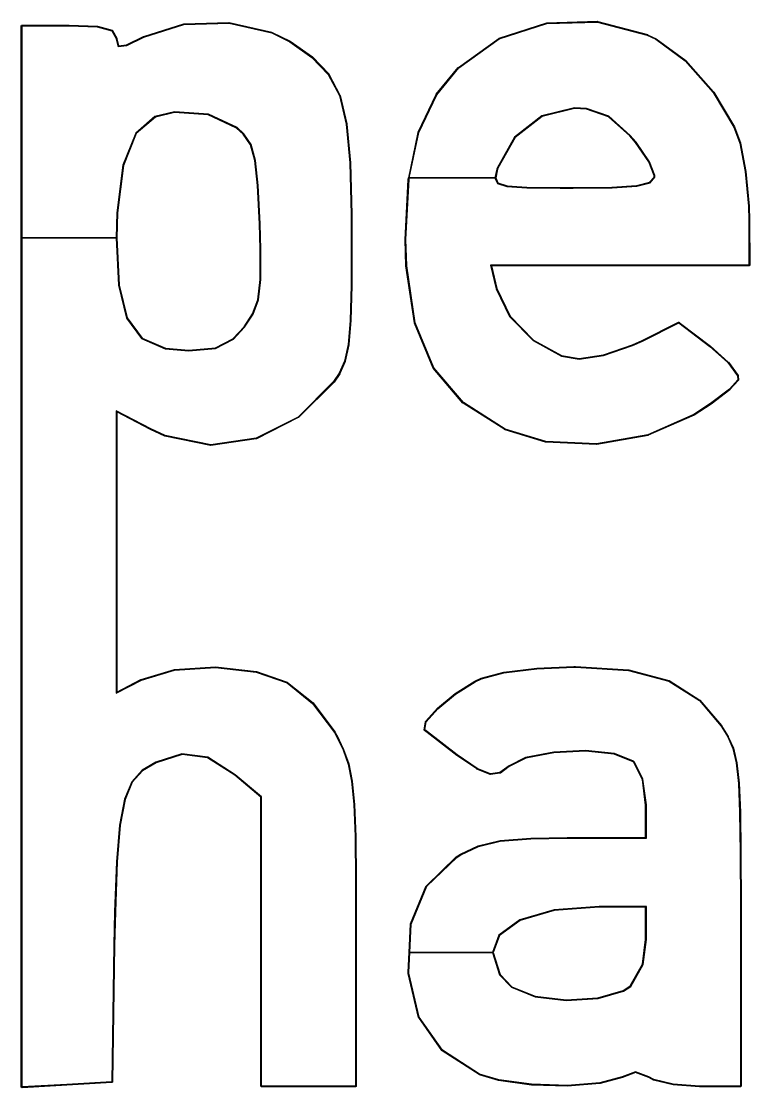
# Model space of a CAD drawing. Extents: x 0 to 360, y 0 to 265.
# Drawn here: x 253.8 to 259.11, y 75.11 to 82.89 of the extents above; entities that cross this region are included whole.
import ezdxf

# ---------------------------------------------------------------- set-up
doc = ezdxf.new("R2010")
doc.units = 0
doc.layers.add('BLACK', color=7, linetype='CONTINUOUS')

msp = doc.modelspace()

# ---------------------------------------------------------------- linework, layer by layer
at = {"layer": 'BLACK', "linetype": 'CONTINUOUS'}
for p, q in [((257.634, 82.8831), (258.004, 82.8933)), ((257.635, 82.8781), (258.004, 82.8883)), ((258.004, 82.8933), (258.005, 82.8931)), ((258.004, 82.8883), (258.367, 82.7912)), ((258.005, 82.8931), (258.006, 82.8932)), ((258.006, 82.8932), (258.368, 82.796)), ((253.799, 82.8607), (253.801, 82.8642)), ((253.799, 81.3121), (253.799, 82.8607)), ((253.801, 82.8642), (253.804, 82.8657)), ((253.804, 82.8657), (254.147, 82.8657)), ((253.804, 81.312), (253.804, 82.8607)), ((253.804, 82.8607), (254.147, 82.8607)), ((254.147, 82.8657), (254.148, 82.8656)), ((254.147, 82.8607), (254.353, 82.8525)), ((254.148, 82.8656), (254.148, 82.8657)), ((254.148, 82.8657), (254.354, 82.8575)), ((254.353, 82.8525), (254.46, 82.8236)), ((254.354, 82.8575), (254.354, 82.8573)), ((254.354, 82.8573), (254.355, 82.8574)), ((254.355, 82.8574), (254.461, 82.8284)), ((254.46, 82.8236), (254.491, 82.7671)), ((254.461, 82.8284), (254.461, 82.8284)), ((254.461, 82.8284), (254.461, 82.8284)), ((254.461, 82.8284), (254.463, 82.8272)), ((254.463, 82.8272), (254.464, 82.8261)), ((254.464, 82.8261), (254.464, 82.826)), ((254.464, 82.826), (254.464, 82.826)), ((254.464, 82.826), (254.495, 82.7695)), ((254.692, 82.782), (254.984, 82.8749)), ((254.693, 82.7772), (254.986, 82.8702)), ((254.984, 82.8749), (254.985, 82.8749)), ((254.985, 82.8749), (254.986, 82.8751)), ((254.986, 82.8751), (255.314, 82.8849)), ((254.986, 82.8702), (255.315, 82.8799)), ((255.314, 82.8849), (255.315, 82.8847)), ((255.315, 82.8847), (255.316, 82.8848)), ((255.315, 82.8799), (255.627, 82.8082)), ((255.316, 82.8848), (255.628, 82.8131)), ((255.627, 82.8082), (255.758, 82.7432)), ((255.628, 82.8131), (255.628, 82.8127)), ((255.628, 82.8127), (255.629, 82.8127)), ((255.629, 82.8127), (255.76, 82.7477)), ((257.285, 82.7696), (257.633, 82.8828)), ((257.287, 82.7648), (257.635, 82.8781)), ((257.633, 82.8828), (257.634, 82.8828)), ((257.634, 82.8828), (257.634, 82.8831)), ((254.491, 82.7671), (254.491, 82.7655)), ((254.491, 82.7655), (254.505, 82.7102)), ((254.495, 82.7695), (254.495, 82.7683)), ((254.495, 82.7683), (254.496, 82.7672)), ((254.496, 82.7672), (254.496, 82.7661)), ((254.496, 82.7661), (254.509, 82.7156)), ((254.567, 82.7213), (254.691, 82.7817)), ((254.568, 82.7165), (254.693, 82.7772)), ((254.691, 82.7817), (254.692, 82.7817)), ((254.692, 82.7817), (254.692, 82.782)), ((255.758, 82.7432), (255.92, 82.6299)), ((255.76, 82.7477), (255.761, 82.7474)), ((255.761, 82.7474), (255.761, 82.7473)), ((255.761, 82.7473), (255.923, 82.634)), ((256.988, 82.5569), (257.284, 82.7689)), ((256.991, 82.5528), (257.287, 82.7648)), ((257.284, 82.7689), (257.285, 82.7691)), ((257.285, 82.7691), (257.285, 82.7696)), ((258.367, 82.7912), (258.429, 82.7619)), ((258.368, 82.796), (258.368, 82.7957)), ((258.368, 82.7957), (258.369, 82.7957)), ((258.369, 82.7957), (258.431, 82.7664)), ((258.429, 82.7619), (258.644, 82.6042)), ((258.431, 82.7664), (258.431, 82.7661)), ((258.431, 82.7661), (258.432, 82.766)), ((258.432, 82.766), (258.647, 82.6083)), ((254.505, 82.7102), (254.568, 82.7165)), ((254.509, 82.7156), (254.567, 82.7213)), ((255.92, 82.6299), (256.039, 82.5064)), ((255.923, 82.634), (255.924, 82.6336)), ((255.924, 82.6336), (255.924, 82.6334)), ((255.924, 82.6334), (256.042, 82.5099)), ((258.644, 82.6042), (258.847, 82.3741)), ((258.647, 82.6083), (258.647, 82.6078)), ((258.647, 82.6078), (258.648, 82.6076)), ((258.648, 82.6076), (258.851, 82.3775)), ((256.039, 82.5064), (256.12, 82.3513)), ((256.042, 82.5099), (256.043, 82.5092)), ((256.043, 82.5092), (256.043, 82.5087)), ((256.043, 82.5087), (256.124, 82.3536)), ((256.827, 82.3605), (256.987, 82.556)), ((256.831, 82.3574), (256.991, 82.5528)), ((256.987, 82.556), (256.988, 82.5563)), ((256.988, 82.5563), (256.988, 82.5569)), ((256.12, 82.3513), (256.17, 82.1433)), ((256.124, 82.3536), (256.124, 82.353)), ((256.124, 82.353), (256.125, 82.3525)), ((256.125, 82.3525), (256.175, 82.1444)), ((256.696, 82.0841), (256.827, 82.3595)), ((256.7, 82.082), (256.831, 82.3574)), ((256.827, 82.3599), (256.827, 82.3605)), ((256.827, 82.3595), (256.827, 82.3599)), ((258.847, 82.3741), (258.999, 82.1208)), ((258.851, 82.3775), (258.851, 82.377)), ((258.851, 82.377), (258.852, 82.3767)), ((258.852, 82.3767), (259.004, 82.1233)), ((254.774, 82.1978), (254.634, 82.0773)), ((254.777, 82.1933), (254.638, 82.0743)), ((254.916, 82.2318), (254.774, 82.1978)), ((254.917, 82.2267), (254.777, 82.1933)), ((255.164, 82.2159), (254.916, 82.2318)), ((255.163, 82.2109), (254.917, 82.2267)), ((255.37, 82.1132), (255.163, 82.2109)), ((255.373, 82.1174), (255.164, 82.2159)), ((257.598, 82.2037), (257.399, 82.0484)), ((257.6, 82.1991), (257.403, 82.045)), ((257.836, 82.2616), (257.598, 82.2037)), ((257.836, 82.2565), (257.6, 82.1991)), ((257.924, 82.2569), (257.836, 82.2616)), ((257.923, 82.252), (257.836, 82.2565)), ((258.084, 82.1972), (257.923, 82.252)), ((258.087, 82.2016), (257.924, 82.2569)), ((258.239, 82.0574), (258.084, 82.1972)), ((258.243, 82.0609), (258.087, 82.2016)), ((255.419, 82.0689), (255.37, 82.1132)), ((255.423, 82.0722), (255.373, 82.1174)), ((256.17, 82.1433), (256.197, 81.861)), ((256.175, 82.1444), (256.175, 82.1441)), ((256.175, 82.1441), (256.175, 82.1437)), ((256.175, 82.1437), (256.202, 81.8614)), ((258.999, 82.1208), (259.043, 82.0043)), ((259.004, 82.1233), (259.004, 82.1229)), ((259.004, 82.1229), (259.004, 82.1225)), ((259.004, 82.1225), (259.047, 82.006)), ((254.634, 82.0773), (254.54, 81.8427)), ((254.638, 82.0743), (254.545, 81.8414)), ((255.472, 81.9919), (255.419, 82.0689)), ((255.476, 81.9941), (255.423, 82.0722)), ((256.626, 81.7515), (256.696, 82.083)), ((256.63, 81.7505), (256.7, 82.082)), ((256.696, 82.0835), (256.696, 82.0841)), ((256.696, 82.083), (256.696, 82.0835)), ((257.399, 82.0484), (257.272, 81.8227)), ((257.403, 82.045), (257.277, 81.8207)), ((258.281, 82.0081), (258.239, 82.0574)), ((258.285, 82.0111), (258.243, 82.0609)), ((255.504, 81.8768), (255.472, 81.9919)), ((255.509, 81.8778), (255.476, 81.9941)), ((258.379, 81.8667), (258.281, 82.0081)), ((258.383, 81.869), (258.285, 82.0111)), ((259.043, 82.0043), (259.082, 81.7962)), ((259.047, 82.006), (259.047, 82.0056)), ((259.047, 82.0056), (259.048, 82.0052)), ((259.048, 82.0052), (259.087, 81.7971)), ((255.523, 81.694), (255.504, 81.8768)), ((255.528, 81.6944), (255.509, 81.8778)), ((254.54, 81.8427), (254.495, 81.4958)), ((254.545, 81.8414), (254.5, 81.4954)), ((256.197, 81.861), (256.206, 81.4831)), ((256.202, 81.8614), (256.202, 81.8613)), ((256.202, 81.8613), (256.202, 81.8611)), ((256.202, 81.8611), (256.211, 81.4832)), ((257.27, 81.8154), (257.255, 81.7505)), ((257.275, 81.8141), (257.261, 81.751)), ((257.272, 81.8227), (257.27, 81.8154)), ((257.277, 81.8207), (257.275, 81.8141)), ((258.417, 81.7669), (258.379, 81.8667)), ((258.422, 81.7676), (258.383, 81.869)), ((259.082, 81.7962), (259.106, 81.5447)), ((259.087, 81.7971), (259.087, 81.7969)), ((259.087, 81.7969), (259.087, 81.7967)), ((259.087, 81.7967), (259.111, 81.5452)), ((256.601, 81.3009), (256.623, 81.738)), ((256.606, 81.3007), (256.628, 81.7378)), ((256.623, 81.7388), (256.625, 81.751)), ((256.623, 81.7384), (256.623, 81.7388)), ((256.623, 81.738), (256.623, 81.7384)), ((256.625, 81.751), (256.626, 81.7515)), ((256.625, 81.751), (257.261, 81.751)), ((257.261, 81.751), (256.625, 81.751)), ((256.628, 81.7378), (256.63, 81.7505)), ((256.63, 81.7505), (257.255, 81.7505)), ((257.255, 81.7505), (256.63, 81.7505)), ((257.255, 81.7505), (257.273, 81.7095)), ((257.261, 81.751), (257.276, 81.7136)), ((258.289, 81.6956), (258.384, 81.7195)), ((258.384, 81.7195), (258.416, 81.7569)), ((258.387, 81.715), (258.421, 81.7548)), ((258.416, 81.7569), (258.417, 81.7669)), ((258.421, 81.7548), (258.422, 81.7676)), ((255.536, 81.4149), (255.523, 81.694)), ((255.541, 81.4151), (255.528, 81.6944)), ((257.273, 81.7095), (257.343, 81.6869)), ((257.276, 81.7136), (257.344, 81.6919)), ((257.343, 81.6869), (257.489, 81.6772)), ((257.344, 81.6919), (257.489, 81.6822)), ((257.489, 81.6822), (257.732, 81.68)), ((257.489, 81.6772), (257.732, 81.675)), ((257.732, 81.68), (257.825, 81.6799)), ((257.732, 81.675), (257.825, 81.6749)), ((257.825, 81.6799), (258.109, 81.6833)), ((257.825, 81.6749), (258.11, 81.6783)), ((258.109, 81.6833), (258.289, 81.6956)), ((258.11, 81.6783), (258.29, 81.6906)), ((258.29, 81.6906), (258.387, 81.715)), ((254.495, 81.4958), (254.491, 81.312)), ((254.5, 81.4954), (254.496, 81.3121)), ((259.106, 81.5447), (259.108, 81.4409)), ((259.111, 81.5452), (259.111, 81.545)), ((259.111, 81.545), (259.111, 81.5449)), ((259.111, 81.5449), (259.113, 81.441)), ((255.542, 81.2296), (255.536, 81.4149)), ((255.547, 81.2297), (255.541, 81.4151)), ((256.206, 81.4831), (256.207, 81.3206)), ((256.211, 81.4832), (256.211, 81.4831)), ((256.211, 81.4831), (256.211, 81.4831)), ((256.211, 81.4831), (256.212, 81.3206)), ((259.108, 81.4409), (259.109, 81.1133)), ((259.113, 81.441), (259.113, 81.441)), ((259.113, 81.441), (259.113, 81.4409)), ((259.113, 81.4409), (259.114, 81.1133)), ((253.799, 75.1156), (253.799, 81.3121)), ((253.799, 81.3121), (254.496, 81.3121)), ((254.496, 81.3121), (253.799, 81.3121)), ((253.804, 75.1156), (253.804, 81.312)), ((253.804, 81.312), (254.491, 81.312)), ((254.491, 81.312), (253.804, 81.312)), ((254.491, 81.312), (254.508, 80.9666)), ((254.496, 81.3121), (254.513, 80.9673)), ((256.207, 81.3206), (256.205, 80.9646)), ((256.212, 81.3206), (256.21, 80.9645)), ((256.212, 81.3206), (256.212, 81.3206)), ((256.212, 81.3206), (256.212, 81.3206)), ((256.601, 81.3007), (256.601, 81.3009)), ((256.601, 81.3005), (256.601, 81.3007)), ((256.606, 81.1098), (256.601, 81.3005)), ((256.611, 81.1099), (256.606, 81.3007)), ((255.542, 81.0086), (255.542, 81.2296)), ((255.547, 81.0083), (255.547, 81.2297)), ((256.607, 81.1095), (256.606, 81.1098)), ((256.606, 81.1092), (256.607, 81.1095)), ((256.668, 80.6923), (256.606, 81.1092)), ((256.673, 80.693), (256.611, 81.1099)), ((259.109, 81.1133), (257.223, 81.1133)), ((257.223, 81.1133), (257.263, 80.9416)), ((259.109, 81.1083), (257.229, 81.1083)), ((257.229, 81.1083), (257.268, 80.9433)), ((259.111, 81.109), (259.109, 81.1083)), ((259.109, 81.1083), (259.109, 81.1083)), ((259.109, 81.1083), (259.109, 81.1083)), ((259.112, 81.1097), (259.111, 81.109)), ((259.113, 81.1116), (259.112, 81.1097)), ((259.112, 81.1097), (259.112, 81.1097)), ((259.112, 81.1097), (259.112, 81.1097)), ((259.114, 81.1133), (259.113, 81.1116)), ((259.114, 81.1133), (259.114, 81.1133)), ((259.114, 81.1133), (259.114, 81.1133)), ((254.508, 80.9666), (254.567, 80.7268)), ((254.513, 80.9673), (254.572, 80.7289)), ((255.525, 80.8618), (255.542, 81.0086)), ((255.53, 80.8606), (255.547, 81.0083)), ((256.205, 80.9646), (256.198, 80.7101)), ((256.21, 80.9644), (256.203, 80.71)), ((256.21, 80.9645), (256.21, 80.9645)), ((256.21, 80.9645), (256.21, 80.9644)), ((257.263, 80.9416), (257.362, 80.7387)), ((257.268, 80.9433), (257.366, 80.7416)), ((255.487, 80.7575), (255.525, 80.8618)), ((255.492, 80.7552), (255.53, 80.8606)), ((254.567, 80.7268), (254.677, 80.5776)), ((254.572, 80.7289), (254.681, 80.5816)), ((255.424, 80.6637), (255.487, 80.7575)), ((255.428, 80.6606), (255.492, 80.7552)), ((256.198, 80.7101), (256.184, 80.534)), ((256.203, 80.7097), (256.189, 80.5336)), ((256.203, 80.71), (256.203, 80.7098)), ((256.203, 80.7098), (256.203, 80.7097)), ((257.362, 80.7387), (257.534, 80.5632)), ((257.366, 80.7416), (257.537, 80.5673)), ((255.343, 80.5767), (255.424, 80.6637)), ((255.347, 80.5727), (255.428, 80.6606)), ((256.668, 80.6917), (256.668, 80.6923)), ((256.668, 80.6911), (256.668, 80.6917)), ((256.804, 80.3624), (256.668, 80.6911)), ((256.809, 80.3643), (256.673, 80.693)), ((258.329, 80.564), (258.595, 80.6968)), ((258.331, 80.5595), (258.597, 80.6923)), ((258.595, 80.6968), (258.596, 80.6968)), ((258.596, 80.6968), (258.596, 80.6973)), ((258.596, 80.6973), (258.598, 80.697)), ((258.597, 80.6923), (258.824, 80.5193)), ((258.598, 80.697), (258.599, 80.697)), ((258.599, 80.697), (258.599, 80.6965)), ((258.599, 80.6965), (258.6, 80.6963)), ((258.6, 80.6963), (258.827, 80.5232)), ((254.677, 80.5776), (254.848, 80.5039)), ((254.681, 80.5816), (254.85, 80.5088)), ((255.215, 80.511), (255.343, 80.5767)), ((255.217, 80.5061), (255.347, 80.5727)), ((257.534, 80.5632), (257.74, 80.4502)), ((257.537, 80.5673), (257.741, 80.455)), ((258.258, 80.5313), (258.329, 80.564)), ((258.259, 80.5267), (258.331, 80.5595)), ((254.848, 80.5039), (255.021, 80.4892)), ((254.85, 80.5088), (255.021, 80.4942)), ((255.021, 80.4942), (255.215, 80.511)), ((255.021, 80.4892), (255.217, 80.5061)), ((256.184, 80.534), (256.158, 80.4131)), ((256.189, 80.533), (256.163, 80.4121)), ((256.189, 80.5336), (256.189, 80.5333)), ((256.189, 80.5333), (256.189, 80.533)), ((258.047, 80.4601), (258.258, 80.5313)), ((258.048, 80.4553), (258.259, 80.5267)), ((258.824, 80.5193), (258.955, 80.4022)), ((258.827, 80.5232), (258.827, 80.5231)), ((258.827, 80.5231), (258.827, 80.523)), ((258.827, 80.523), (258.958, 80.406)), ((256.158, 80.4131), (256.119, 80.3242)), ((256.163, 80.4111), (256.124, 80.3222)), ((256.163, 80.4121), (256.163, 80.4116)), ((256.163, 80.4116), (256.163, 80.4111)), ((257.74, 80.4502), (257.87, 80.4268)), ((257.741, 80.455), (257.87, 80.4319)), ((257.87, 80.4319), (258.047, 80.4601)), ((257.87, 80.4268), (258.048, 80.4553)), ((258.955, 80.4022), (259.024, 80.3056)), ((258.958, 80.406), (258.958, 80.4055)), ((258.958, 80.4055), (258.959, 80.4052)), ((258.959, 80.4052), (259.029, 80.3086)), ((256.119, 80.3242), (256.078, 80.2635)), ((256.123, 80.3214), (256.082, 80.2607)), ((256.124, 80.3222), (256.123, 80.3219)), ((256.123, 80.3219), (256.123, 80.3214)), ((256.804, 80.3618), (256.804, 80.3624)), ((256.805, 80.3611), (256.804, 80.3618)), ((257.021, 80.107), (256.805, 80.3611)), ((257.025, 80.1103), (256.809, 80.3643)), ((256.078, 80.2635), (255.818, 80.0054)), ((256.082, 80.26), (255.822, 80.0019)), ((256.082, 80.2607), (256.082, 80.2605)), ((256.082, 80.2605), (256.082, 80.26)), ((259.028, 80.2773), (258.966, 80.2086)), ((259.032, 80.2739), (258.97, 80.2052)), ((259.024, 80.3056), (259.028, 80.2773)), ((259.029, 80.3086), (259.029, 80.3074)), ((259.029, 80.3074), (259.029, 80.3063)), ((259.029, 80.3063), (259.033, 80.2779)), ((259.033, 80.2775), (259.032, 80.2759)), ((259.032, 80.2759), (259.032, 80.2742)), ((259.032, 80.2742), (259.032, 80.2741)), ((259.032, 80.2741), (259.032, 80.2739)), ((259.033, 80.2779), (259.033, 80.2777)), ((259.033, 80.2777), (259.033, 80.2775)), ((258.966, 80.2086), (258.829, 80.1042)), ((258.969, 80.2046), (258.832, 80.1002)), ((258.97, 80.2052), (258.969, 80.205)), ((258.969, 80.205), (258.969, 80.2046)), ((257.022, 80.1067), (257.021, 80.107)), ((257.023, 80.106), (257.022, 80.1067)), ((257.328, 79.9131), (257.023, 80.106)), ((257.33, 79.9173), (257.025, 80.1103)), ((258.829, 80.1042), (258.706, 80.0227)), ((258.832, 80.1), (258.708, 80.0185)), ((258.832, 80.1002), (258.832, 80.1001)), ((258.832, 80.1001), (258.832, 80.1)), ((254.743, 79.9188), (254.491, 80.0503)), ((254.491, 80.0503), (254.491, 77.9897)), ((254.741, 79.9144), (254.496, 80.0421)), ((254.496, 80.0421), (254.496, 77.9979)), ((258.706, 80.0227), (258.372, 79.8763)), ((258.708, 80.0181), (258.374, 79.8717)), ((258.708, 80.0185), (258.708, 80.0184)), ((258.708, 80.0184), (258.708, 80.0181)), ((255.818, 80.0054), (255.512, 79.8502)), ((255.82, 80.001), (255.514, 79.8457)), ((255.821, 80.0016), (255.82, 80.001)), ((255.822, 80.0019), (255.821, 80.0016)), ((254.741, 79.9143), (254.741, 79.9144)), ((254.741, 79.9144), (254.741, 79.9144)), ((254.846, 79.8665), (254.741, 79.9143)), ((254.848, 79.8711), (254.743, 79.9188)), ((254.847, 79.8665), (254.846, 79.8665)), ((254.847, 79.8662), (254.847, 79.8665)), ((255.18, 79.7986), (254.847, 79.8662)), ((255.181, 79.8035), (254.848, 79.8711)), ((257.328, 79.913), (257.328, 79.9131)), ((257.329, 79.9125), (257.328, 79.913)), ((257.625, 79.8224), (257.329, 79.9125)), ((257.626, 79.8272), (257.33, 79.9173)), ((258.372, 79.8763), (257.997, 79.81)), ((258.373, 79.8713), (257.998, 79.8051)), ((258.374, 79.8717), (258.373, 79.8717)), ((258.373, 79.8717), (258.373, 79.8713)), ((255.181, 79.7988), (255.18, 79.7986)), ((255.512, 79.8502), (255.181, 79.8035)), ((255.182, 79.7985), (255.181, 79.7988)), ((255.512, 79.8452), (255.182, 79.7985)), ((255.513, 79.8457), (255.512, 79.8452)), ((255.514, 79.8457), (255.513, 79.8457)), ((257.626, 79.8222), (257.625, 79.8225)), ((257.625, 79.8225), (257.625, 79.8224)), ((257.997, 79.81), (257.626, 79.8272)), ((257.997, 79.805), (257.626, 79.8222)), ((257.998, 79.8052), (257.997, 79.805)), ((257.998, 79.8051), (257.998, 79.8052)), ((254.673, 78.0897), (254.916, 78.1633)), ((254.675, 78.0849), (254.917, 78.1586)), ((254.916, 78.1633), (254.917, 78.1633)), ((254.917, 78.1635), (255.215, 78.1824)), ((254.917, 78.1586), (255.216, 78.1774)), ((254.917, 78.1633), (254.917, 78.1635)), ((255.215, 78.1824), (255.216, 78.1823)), ((255.216, 78.1823), (255.216, 78.1824)), ((255.216, 78.1824), (255.514, 78.1475)), ((255.216, 78.1774), (255.513, 78.1426)), ((255.513, 78.1426), (255.738, 78.0643)), ((255.514, 78.1475), (255.514, 78.1473)), ((255.514, 78.1473), (255.515, 78.1473)), ((255.515, 78.1473), (255.74, 78.069)), ((257.155, 78.0999), (257.32, 78.1424)), ((257.32, 78.1425), (257.561, 78.1728)), ((257.32, 78.1423), (257.32, 78.1425)), ((257.32, 78.1424), (257.32, 78.1423)), ((257.321, 78.1375), (257.562, 78.1678)), ((257.561, 78.1728), (257.83, 78.185)), ((257.561, 78.1728), (257.561, 78.1727)), ((257.561, 78.1727), (257.561, 78.1728)), ((257.562, 78.1678), (257.831, 78.18)), ((257.83, 78.185), (257.83, 78.1849)), ((257.83, 78.1849), (257.83, 78.185)), ((257.83, 78.185), (257.843, 78.185)), ((257.831, 78.18), (257.843, 78.18)), ((257.843, 78.1849), (257.843, 78.185)), ((257.843, 78.185), (258.23, 78.1609)), ((257.843, 78.185), (257.843, 78.1849)), ((257.843, 78.18), (258.23, 78.1559)), ((258.23, 78.1609), (258.231, 78.1607)), ((258.23, 78.1559), (258.524, 78.0776)), ((258.231, 78.1607), (258.231, 78.1607)), ((258.231, 78.1607), (258.525, 78.0824)), ((254.491, 77.9897), (254.675, 78.0849)), ((254.496, 77.9979), (254.672, 78.0893)), ((254.672, 78.0893), (254.673, 78.0894)), ((254.673, 78.0894), (254.673, 78.0897)), ((255.738, 78.0643), (255.925, 77.9152)), ((255.74, 78.069), (255.741, 78.0685)), ((255.741, 78.0685), (255.741, 78.0682)), ((255.741, 78.0682), (255.928, 77.9192)), ((256.966, 77.988), (257.109, 78.0781)), ((256.968, 77.9837), (257.112, 78.0738)), ((257.109, 78.0783), (257.154, 78.0996)), ((257.109, 78.0781), (257.109, 78.0783)), ((257.109, 78.0781), (257.109, 78.0781)), ((257.112, 78.0738), (257.157, 78.0951)), ((257.154, 78.0996), (257.155, 78.0996)), ((257.155, 78.0996), (257.155, 78.0999)), ((257.157, 78.0951), (257.321, 78.1375)), ((258.524, 78.0776), (258.747, 77.9356)), ((258.525, 78.0824), (258.525, 78.0819)), ((258.525, 78.0819), (258.526, 78.0818)), ((258.526, 78.0818), (258.75, 77.9398)), ((256.835, 77.8805), (256.965, 77.9876)), ((256.839, 77.8767), (256.968, 77.9837)), ((256.965, 77.9877), (256.966, 77.988)), ((256.965, 77.9876), (256.965, 77.9877)), ((255.925, 77.9152), (256.084, 77.7019)), ((255.928, 77.9192), (255.928, 77.9186)), ((255.928, 77.9186), (255.929, 77.9182)), ((255.929, 77.9182), (256.088, 77.7049)), ((258.747, 77.9356), (258.905, 77.7496)), ((258.75, 77.9398), (258.75, 77.9392)), ((258.75, 77.9392), (258.751, 77.9388)), ((258.751, 77.9388), (258.909, 77.7528)), ((256.749, 77.7836), (256.835, 77.88)), ((256.753, 77.7803), (256.839, 77.8767)), ((256.835, 77.8802), (256.835, 77.8805)), ((256.835, 77.88), (256.835, 77.8802)), ((256.738, 77.7232), (256.748, 77.7812)), ((256.743, 77.7224), (256.753, 77.7803)), ((256.748, 77.7812), (256.749, 77.7823)), ((256.749, 77.7823), (256.749, 77.7836)), ((258.905, 77.7496), (258.954, 77.6702)), ((258.909, 77.7528), (258.909, 77.7525)), ((258.909, 77.7525), (258.909, 77.7522)), ((258.909, 77.7522), (258.958, 77.6729)), ((256.084, 77.7019), (256.096, 77.68)), ((256.088, 77.7049), (256.088, 77.7046)), ((256.088, 77.7046), (256.089, 77.7043)), ((256.089, 77.7043), (256.1, 77.6824)), ((256.096, 77.68), (256.147, 77.5769)), ((256.1, 77.6824), (256.101, 77.6823)), ((256.101, 77.6823), (256.101, 77.6822)), ((256.101, 77.6822), (256.151, 77.5791)), ((256.738, 77.7225), (256.738, 77.7232)), ((256.738, 77.7218), (256.738, 77.7225)), ((256.739, 77.7207), (256.738, 77.7218)), ((256.739, 77.7195), (256.739, 77.7207)), ((256.739, 77.7191), (256.739, 77.7195)), ((256.74, 77.7184), (256.739, 77.7191)), ((256.76, 77.7028), (256.74, 77.7184)), ((256.763, 77.7067), (256.743, 77.7224)), ((256.76, 77.7027), (256.76, 77.7028)), ((256.76, 77.7028), (256.76, 77.7028)), ((256.977, 77.5356), (256.76, 77.7027)), ((256.98, 77.5396), (256.763, 77.7067)), ((258.958, 77.6729), (258.958, 77.6725)), ((258.958, 77.6725), (258.958, 77.6722)), ((258.958, 77.6722), (258.995, 77.5891)), ((258.954, 77.6702), (258.99, 77.5871)), ((254.971, 77.5472), (254.781, 77.4867)), ((254.972, 77.5421), (254.783, 77.4821)), ((255.16, 77.5237), (254.971, 77.5472)), ((255.158, 77.5189), (254.972, 77.5421)), ((255.357, 77.3904), (255.158, 77.5189)), ((255.36, 77.3945), (255.16, 77.5237)), ((256.147, 77.5769), (256.184, 77.4729)), ((256.151, 77.5791), (256.151, 77.5788)), ((256.151, 77.5788), (256.151, 77.5786)), ((256.151, 77.5786), (256.188, 77.4746)), ((256.978, 77.5356), (256.977, 77.5356)), ((256.978, 77.5354), (256.978, 77.5356)), ((257.123, 77.4369), (256.978, 77.5354)), ((257.126, 77.441), (256.98, 77.5396)), ((257.479, 77.5196), (257.358, 77.459)), ((257.685, 77.56), (257.479, 77.5196)), ((257.685, 77.5551), (257.481, 77.5149)), ((257.917, 77.5705), (257.685, 77.56)), ((257.917, 77.5655), (257.685, 77.5551)), ((258.127, 77.5492), (257.917, 77.5705)), ((258.125, 77.5443), (257.917, 77.5655)), ((258.263, 77.4899), (258.125, 77.5443)), ((258.266, 77.4942), (258.127, 77.5492)), ((258.99, 77.5871), (259.015, 77.4807)), ((258.995, 77.5891), (258.995, 77.5886)), ((258.995, 77.5886), (258.995, 77.5883)), ((258.995, 77.5883), (259.02, 77.4819)), ((254.781, 77.4867), (254.68, 77.4275)), ((254.783, 77.4821), (254.683, 77.4236)), ((256.184, 77.4729), (256.209, 77.347)), ((256.188, 77.4746), (256.188, 77.4742)), ((256.188, 77.4742), (256.188, 77.4739)), ((256.188, 77.4739), (256.214, 77.3479)), ((257.222, 77.4012), (257.126, 77.441)), ((257.358, 77.459), (257.292, 77.4105)), ((257.36, 77.4548), (257.295, 77.4065)), ((257.481, 77.5149), (257.36, 77.4548)), ((258.269, 77.4844), (258.263, 77.4899)), ((258.273, 77.4875), (258.266, 77.4942)), ((258.331, 77.3602), (258.269, 77.4844)), ((258.335, 77.3617), (258.273, 77.4875)), ((259.015, 77.4807), (259.032, 77.3317)), ((259.02, 77.4819), (259.02, 77.4816)), ((259.02, 77.4816), (259.02, 77.4813)), ((259.02, 77.4813), (259.037, 77.3323)), ((254.68, 77.4275), (254.605, 77.3432)), ((254.683, 77.4236), (254.609, 77.3405)), ((255.547, 77.2306), (255.357, 77.3904)), ((255.552, 77.2329), (255.36, 77.3945)), ((257.124, 77.4368), (257.123, 77.4369)), ((257.124, 77.4364), (257.124, 77.4368)), ((257.22, 77.3966), (257.124, 77.4364)), ((257.221, 77.3966), (257.22, 77.3966)), ((257.223, 77.3963), (257.221, 77.3966)), ((257.292, 77.4105), (257.222, 77.4012)), ((257.292, 77.4055), (257.223, 77.3963)), ((257.293, 77.4062), (257.292, 77.4055)), ((257.295, 77.4065), (257.293, 77.4062)), ((258.355, 77.1736), (258.331, 77.3602)), ((258.36, 77.1739), (258.335, 77.3617)), ((254.605, 77.3432), (254.551, 77.2157)), ((254.609, 77.3405), (254.556, 77.2142)), ((256.209, 77.347), (256.225, 77.1779)), ((256.214, 77.3479), (256.214, 77.3477)), ((256.214, 77.3477), (256.214, 77.3474)), ((256.214, 77.3474), (256.23, 77.1783)), ((259.032, 77.3317), (259.041, 77.1206)), ((259.037, 77.3323), (259.037, 77.3321)), ((259.037, 77.3321), (259.037, 77.332)), ((259.037, 77.332), (259.046, 77.1208)), ((254.551, 77.2157), (254.515, 77.0271)), ((254.556, 77.2142), (254.52, 77.0264)), ((255.547, 75.1221), (255.547, 77.2306)), ((255.552, 75.1221), (255.552, 77.2329)), ((256.225, 77.1779), (256.234, 76.9445)), ((256.23, 77.1783), (256.23, 77.1782)), ((256.23, 77.1782), (256.23, 77.1781)), ((256.23, 77.1781), (256.239, 76.9447)), ((258.355, 76.9369), (258.355, 77.1736)), ((258.36, 76.9319), (258.36, 77.1739)), ((259.041, 77.1206), (259.045, 76.8279)), ((259.046, 77.1208), (259.046, 77.1208)), ((259.046, 77.1208), (259.046, 77.1207)), ((259.046, 77.1207), (259.05, 76.828)), ((254.515, 77.0271), (254.493, 76.7594)), ((254.52, 77.0264), (254.498, 76.7592)), ((256.234, 76.9445), (256.237, 76.6256)), ((256.239, 76.9447), (256.239, 76.9446)), ((256.239, 76.9446), (256.239, 76.9445)), ((256.239, 76.9445), (256.242, 76.6257)), ((257.133, 76.8766), (257.293, 76.9141)), ((257.135, 76.8717), (257.294, 76.9093)), ((257.293, 76.9141), (257.294, 76.9141)), ((257.294, 76.9142), (257.517, 76.9325)), ((257.294, 76.9093), (257.518, 76.9275)), ((257.294, 76.9141), (257.294, 76.9142)), ((257.517, 76.9325), (257.783, 76.9367)), ((257.517, 76.9325), (257.517, 76.9324)), ((257.517, 76.9324), (257.517, 76.9325)), ((257.518, 76.9275), (257.783, 76.9317)), ((257.783, 76.9367), (258.355, 76.9369)), ((257.783, 76.9367), (257.783, 76.9367)), ((257.783, 76.9367), (257.783, 76.9367)), ((257.783, 76.9317), (258.36, 76.9319)), ((257.003, 76.8142), (257.132, 76.8762)), ((257.006, 76.8097), (257.135, 76.8717)), ((257.132, 76.8762), (257.133, 76.8762)), ((257.133, 76.8762), (257.133, 76.8766)), ((259.045, 76.8279), (259.046, 76.4343)), ((259.05, 76.828), (259.05, 76.828)), ((259.05, 76.828), (259.05, 76.828)), ((259.05, 76.828), (259.051, 76.4343)), ((254.493, 76.7594), (254.48, 76.3946)), ((254.498, 76.7592), (254.485, 76.3945)), ((256.755, 76.5848), (256.972, 76.7942)), ((256.758, 76.5812), (256.976, 76.7906)), ((256.972, 76.7942), (256.973, 76.7944)), ((256.973, 76.7948), (257.003, 76.8139)), ((256.973, 76.7944), (256.973, 76.7948)), ((256.976, 76.7906), (257.006, 76.8097)), ((257.003, 76.8139), (257.003, 76.8142)), ((257.003, 76.8139), (257.003, 76.8139)), ((256.237, 76.6256), (256.238, 76.2668)), ((256.242, 76.6257), (256.242, 76.6257)), ((256.242, 76.6257), (256.242, 76.6257)), ((256.242, 76.6257), (256.243, 76.2669)), ((256.638, 76.3061), (256.754, 76.5831)), ((256.754, 76.5831), (256.755, 76.5838)), ((256.755, 76.5838), (256.755, 76.5848)), ((256.643, 76.3042), (256.758, 76.5812)), ((258.015, 76.4327), (257.687, 76.4074)), ((258.015, 76.4277), (257.688, 76.4025)), ((258.36, 76.4327), (258.015, 76.4327)), ((258.355, 76.4277), (258.015, 76.4277)), ((258.355, 76.193), (258.355, 76.4277)), ((258.36, 76.1927), (258.36, 76.4327)), ((259.046, 76.4343), (259.046, 76.3298)), ((259.051, 76.4343), (259.051, 76.4343)), ((259.051, 76.4343), (259.051, 76.4343)), ((259.051, 76.4343), (259.051, 76.3298)), ((254.48, 76.3946), (254.475, 76.1518)), ((254.485, 76.3945), (254.48, 76.1518)), ((257.687, 76.4074), (257.438, 76.3359)), ((257.688, 76.4025), (257.44, 76.3313)), ((256.628, 76.0964), (256.638, 76.3044)), ((256.633, 76.0962), (256.643, 76.3042)), ((256.638, 76.3052), (256.638, 76.3061)), ((256.638, 76.3044), (256.638, 76.3052)), ((257.438, 76.3359), (257.283, 76.2244)), ((257.44, 76.3313), (257.288, 76.2212)), ((259.046, 76.3298), (259.046, 75.1221)), ((259.051, 76.3298), (259.051, 75.1221)), ((256.238, 76.2668), (256.238, 75.1221)), ((256.243, 76.2669), (256.243, 76.2668)), ((256.243, 76.2668), (256.243, 76.2668)), ((256.243, 76.2668), (256.243, 75.1221)), ((257.283, 76.2244), (257.237, 76.0962)), ((257.288, 76.2212), (257.242, 76.0961)), ((258.332, 76.0117), (258.355, 76.193)), ((258.337, 76.0101), (258.36, 76.1927)), ((254.475, 76.1518), (254.459, 75.1533)), ((254.48, 76.1518), (254.464, 75.1532)), ((256.621, 75.9542), (256.628, 76.0961)), ((256.626, 75.9539), (256.633, 76.0962)), ((256.628, 76.0961), (256.628, 76.0964)), ((256.628, 76.0964), (256.628, 76.0964)), ((256.628, 76.0961), (257.242, 76.0961)), ((257.242, 76.0961), (256.628, 76.0961)), ((256.633, 76.0962), (257.237, 76.0962)), ((257.237, 76.0962), (256.633, 76.0962)), ((257.237, 76.0962), (257.289, 75.9344)), ((257.242, 76.0961), (257.294, 75.937)), ((258.242, 75.853), (258.332, 76.0117)), ((258.246, 75.8495), (258.337, 76.0101)), ((256.622, 75.9538), (256.621, 75.9542)), ((256.621, 75.9535), (256.622, 75.9538)), ((256.622, 75.9453), (256.621, 75.9535)), ((256.622, 75.9449), (256.622, 75.9453)), ((256.622, 75.9445), (256.622, 75.9449)), ((256.698, 75.6239), (256.622, 75.9445)), ((256.627, 75.9457), (256.626, 75.9539)), ((256.703, 75.6251), (256.627, 75.9457)), ((257.289, 75.9344), (257.375, 75.8433)), ((257.294, 75.937), (257.378, 75.8476)), ((257.375, 75.8433), (257.548, 75.7745)), ((257.378, 75.8476), (257.549, 75.7794)), ((258.007, 75.7655), (258.192, 75.8193)), ((258.008, 75.7605), (258.194, 75.8147)), ((258.192, 75.8193), (258.242, 75.853)), ((258.194, 75.8147), (258.246, 75.8495)), ((257.548, 75.7745), (257.776, 75.747)), ((257.549, 75.7794), (257.776, 75.752)), ((257.776, 75.752), (258.007, 75.7655)), ((257.776, 75.747), (258.008, 75.7605)), ((256.699, 75.6232), (256.698, 75.6239)), ((256.699, 75.6222), (256.699, 75.6232)), ((256.868, 75.3811), (256.699, 75.6222)), ((256.872, 75.384), (256.703, 75.6251)), ((256.869, 75.3806), (256.868, 75.3811)), ((256.87, 75.3798), (256.869, 75.3806)), ((257.14, 75.206), (256.87, 75.3798)), ((257.143, 75.2102), (256.872, 75.384)), ((257.141, 75.2059), (257.14, 75.206)), ((257.142, 75.2054), (257.141, 75.2059)), ((257.281, 75.1632), (257.142, 75.2054)), ((257.283, 75.1679), (257.143, 75.2102)), ((258.184, 75.1903), (258.021, 75.1453)), ((258.185, 75.1855), (258.022, 75.1404)), ((258.282, 75.2264), (258.184, 75.1903)), ((258.282, 75.2211), (258.185, 75.1856)), ((258.185, 75.1856), (258.185, 75.1856)), ((258.185, 75.1856), (258.185, 75.1855)), ((258.379, 75.1903), (258.282, 75.2264)), ((258.377, 75.1858), (258.282, 75.2211)), ((258.412, 75.1651), (258.377, 75.1858)), ((258.415, 75.1694), (258.379, 75.1903)), ((253.799, 75.1154), (253.799, 75.1156)), ((253.799, 75.1153), (253.799, 75.1154)), ((253.8, 75.1137), (253.799, 75.1153)), ((253.801, 75.1121), (253.8, 75.1137)), ((253.801, 75.112), (253.801, 75.1121)), ((253.801, 75.1119), (253.801, 75.112)), ((253.803, 75.1113), (253.801, 75.1119)), ((253.804, 75.1106), (253.803, 75.1113)), ((254.46, 75.1483), (253.804, 75.1106)), ((254.132, 75.1345), (253.804, 75.1156)), ((253.804, 75.1106), (253.804, 75.1106)), ((253.804, 75.1106), (253.804, 75.1106)), ((254.459, 75.1533), (254.132, 75.1345)), ((254.461, 75.1491), (254.46, 75.1483)), ((254.463, 75.1497), (254.461, 75.1491)), ((254.464, 75.1516), (254.463, 75.15)), ((254.463, 75.15), (254.463, 75.1499)), ((254.463, 75.1499), (254.463, 75.1497)), ((254.464, 75.1532), (254.464, 75.1516)), ((255.548, 75.1186), (255.547, 75.1221)), ((255.552, 75.1171), (255.548, 75.1186)), ((256.238, 75.1221), (255.552, 75.1221)), ((256.238, 75.1171), (255.552, 75.1171)), ((256.242, 75.1186), (256.238, 75.1171)), ((256.243, 75.1221), (256.242, 75.1186)), ((257.282, 75.1632), (257.281, 75.1632)), ((257.282, 75.163), (257.282, 75.1632)), ((257.522, 75.13), (257.282, 75.163)), ((257.522, 75.135), (257.283, 75.1679)), ((257.784, 75.1271), (257.522, 75.135)), ((257.522, 75.13), (257.522, 75.1301)), ((257.522, 75.1301), (257.522, 75.13)), ((257.784, 75.1221), (257.522, 75.13)), ((258.021, 75.1453), (257.784, 75.1271)), ((257.785, 75.1222), (257.784, 75.1221)), ((258.021, 75.1403), (257.785, 75.1221)), ((257.785, 75.1221), (257.785, 75.1222)), ((258.022, 75.1405), (258.021, 75.1403)), ((258.022, 75.1404), (258.022, 75.1405)), ((258.413, 75.165), (258.412, 75.1651)), ((258.413, 75.1645), (258.413, 75.165)), ((258.555, 75.1306), (258.413, 75.1645)), ((258.556, 75.1355), (258.415, 75.1694)), ((258.555, 75.1305), (258.555, 75.1307)), ((258.555, 75.1307), (258.555, 75.1306)), ((258.747, 75.1171), (258.555, 75.1305)), ((258.747, 75.1221), (258.556, 75.1355)), ((259.046, 75.1221), (258.747, 75.1221)), ((258.747, 75.1171), (258.747, 75.1172)), ((258.747, 75.1172), (258.747, 75.1171)), ((259.046, 75.1171), (258.747, 75.1171)), ((259.05, 75.1186), (259.046, 75.1171)), ((259.051, 75.1221), (259.05, 75.1186))]:
    msp.add_line(p, q, dxfattribs=at)

doc.saveas('drawing.dxf')
